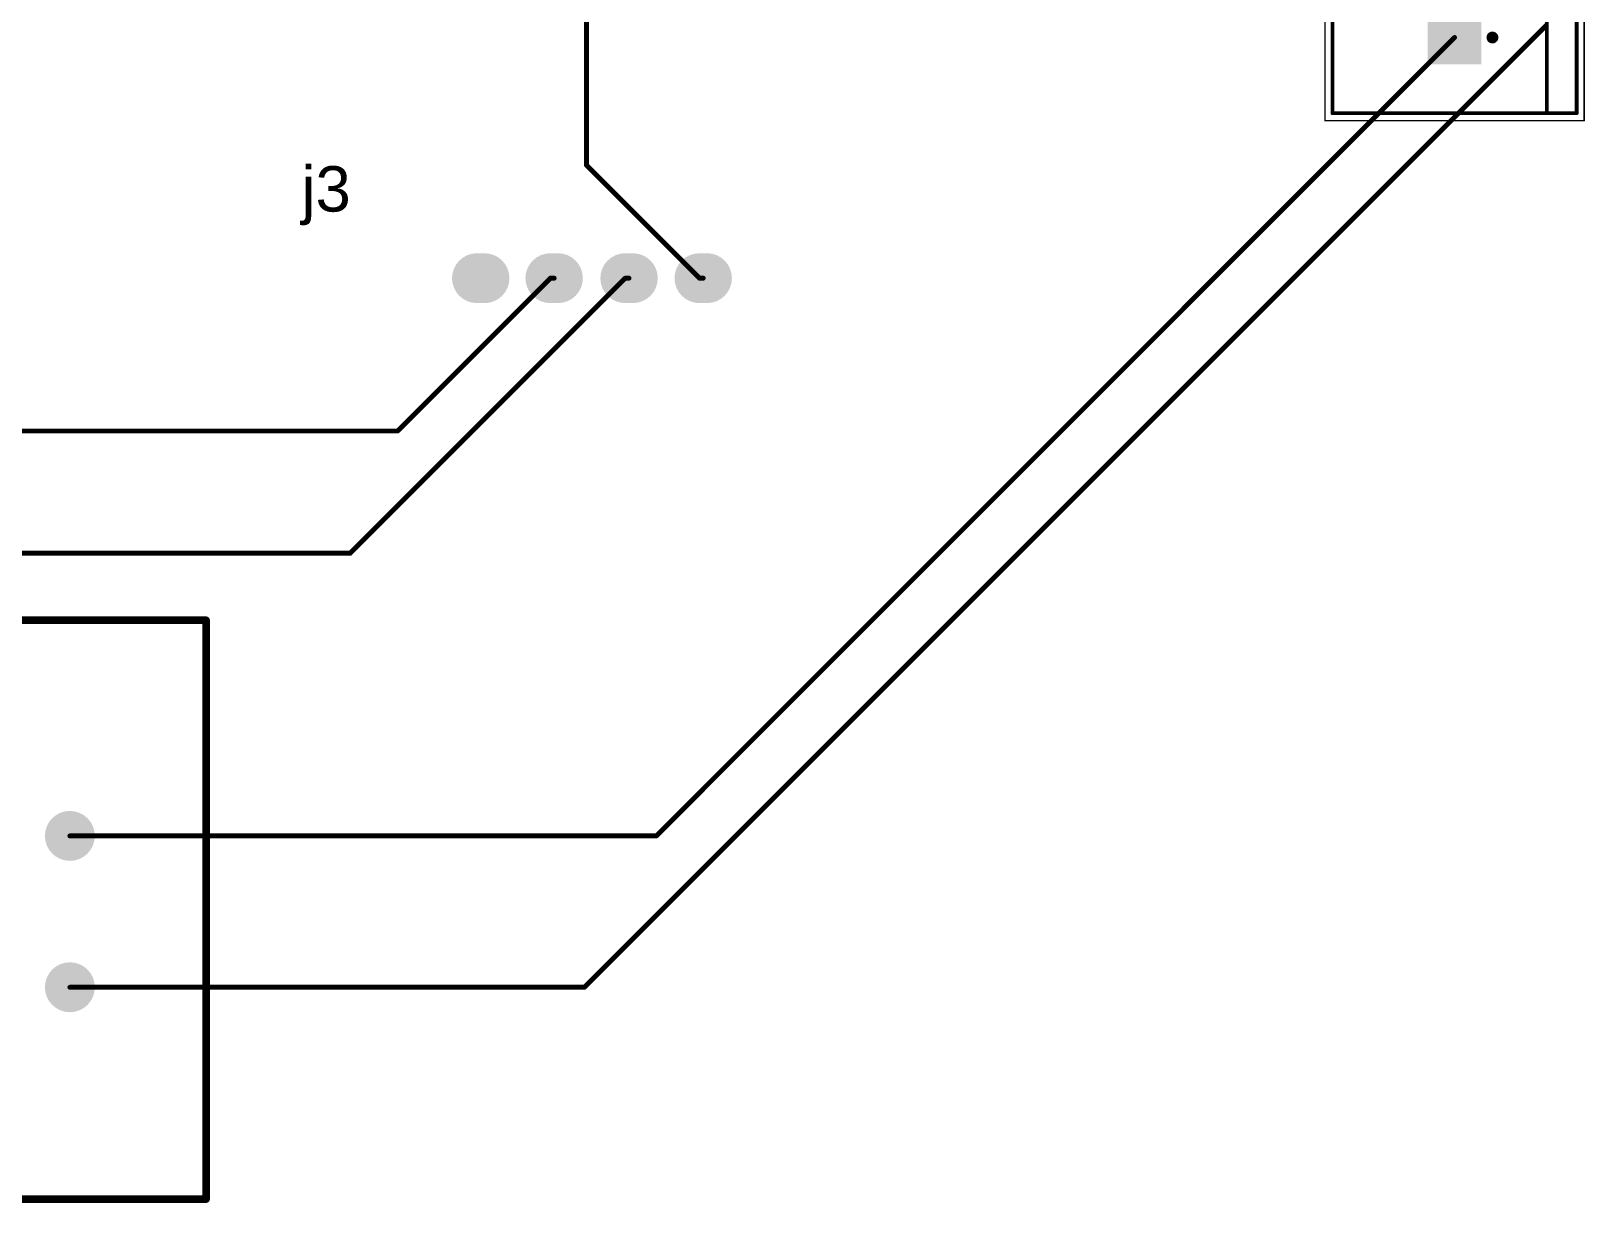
# Model space of a CAD drawing. Header units: inches. Extents: x -0.1 to 5.62, y -0.6 to 4.67.
# Drawn here: x 3.564 to 5.617, y -0.595 to 0.954 of the extents above; entities that cross this region are included whole.
import ezdxf

# ---------------------------------------------------------------- set-up
doc = ezdxf.new("R2010")
doc.units = ezdxf.units.IN
doc.header["$MEASUREMENT"] = 0
for name, color, linetype in [('Bottom Layer', 5, 'Continuous'), ('Bottom Solder', 6, 'Continuous'), ('Mechanical 13', 56, 'Continuous'), ('Mechanical 15', 56, 'Continuous'), ('Multi-Layer', 9, 'Continuous'), ('Pad Holes', 156, 'Continuous'), ('Top Layer', 1, 'Continuous'), ('Top Overlay', 2, 'Continuous'), ('Top Solder', 216, 'Continuous')]:
    doc.layers.add(name, color=color, linetype=linetype)
doc.styles.add('Arial', font='', dxfattribs={"height": 0.2})
doc.styles.get('Arial').set_extended_font_data('Arial')

# ---------------------------------------------------------------- blocks, each defined once
blk = doc.blocks.new('PCBC_________1_1')
at = {"layer": 'Bottom Layer'}
h = blk.add_hatch(color=5, dxfattribs=at)
edge = h.paths.add_edge_path()
edge.add_arc((-0.007, -0.002), 0.03, 90, 270)
edge.add_line((-0.007, -0.032), (0.003, -0.032))
edge.add_arc((0.003, -0.002), 0.03, 270, 450)
edge.add_line((0.003, 0.028), (-0.007, 0.028))
h = blk.add_hatch(color=5, dxfattribs=at)
edge = h.paths.add_edge_path()
edge.add_arc((0.091, -0.002), 0.03, 90, 270)
edge.add_line((0.091, -0.032), (0.101, -0.032))
edge.add_arc((0.101, -0.002), 0.03, 270, 450)
edge.add_line((0.101, 0.028), (0.091, 0.028))
h = blk.add_hatch(color=5, dxfattribs=at)
edge = h.paths.add_edge_path()
edge.add_arc((0.19, -0.002), 0.03, 90, 270)
edge.add_line((0.19, -0.032), (0.2, -0.032))
edge.add_arc((0.2, -0.002), 0.03, 270, 450)
edge.add_line((0.2, 0.028), (0.19, 0.028))
h = blk.add_hatch(color=5, dxfattribs=at)
edge = h.paths.add_edge_path()
edge.add_arc((0.287, -0.002), 0.03, 90, 270)
edge.add_line((0.287, -0.032), (0.297, -0.032))
edge.add_arc((0.297, -0.002), 0.03, 270, 450)
edge.add_line((0.297, 0.028), (0.287, 0.028))
at = {"layer": 'Bottom Solder'}
h = blk.add_hatch(color=6, dxfattribs=at)
edge = h.paths.add_edge_path()
edge.add_arc((-0.007, -0.002), 0.03295, 90, 270)
edge.add_line((-0.007, -0.03495), (0.003, -0.03495))
edge.add_arc((0.003, -0.002), 0.03295, 270, 450)
edge.add_line((0.003, 0.03095), (-0.007, 0.03095))
h = blk.add_hatch(color=6, dxfattribs=at)
edge = h.paths.add_edge_path()
edge.add_arc((0.091, -0.002), 0.03295, 90, 270)
edge.add_line((0.091, -0.03495), (0.101, -0.03495))
edge.add_arc((0.101, -0.002), 0.03295, 270, 450)
edge.add_line((0.101, 0.03095), (0.091, 0.03095))
h = blk.add_hatch(color=6, dxfattribs=at)
edge = h.paths.add_edge_path()
edge.add_arc((0.19, -0.002), 0.03295, 90, 270)
edge.add_line((0.19, -0.03495), (0.2, -0.03495))
edge.add_arc((0.2, -0.002), 0.03295, 270, 450)
edge.add_line((0.2, 0.03095), (0.19, 0.03095))
h = blk.add_hatch(color=6, dxfattribs=at)
edge = h.paths.add_edge_path()
edge.add_arc((0.287, -0.002), 0.03295, 90, 270)
edge.add_line((0.287, -0.03495), (0.297, -0.03495))
edge.add_arc((0.297, -0.002), 0.03295, 270, 450)
edge.add_line((0.297, 0.03095), (0.287, 0.03095))
at = {"layer": 'Multi-Layer'}
h = blk.add_hatch(color=9, dxfattribs=at)
edge = h.paths.add_edge_path()
edge.add_arc((-0.007, -0.002), 0.03, 90, 270)
edge.add_line((-0.007, -0.032), (0.003, -0.032))
edge.add_arc((0.003, -0.002), 0.03, 270, 450)
edge.add_line((0.003, 0.028), (-0.007, 0.028))
h = blk.add_hatch(color=9, dxfattribs=at)
edge = h.paths.add_edge_path()
edge.add_arc((0.091, -0.002), 0.03, 90, 270)
edge.add_line((0.091, -0.032), (0.101, -0.032))
edge.add_arc((0.101, -0.002), 0.03, 270, 450)
edge.add_line((0.101, 0.028), (0.091, 0.028))
h = blk.add_hatch(color=9, dxfattribs=at)
edge = h.paths.add_edge_path()
edge.add_arc((0.19, -0.002), 0.03, 90, 270)
edge.add_line((0.19, -0.032), (0.2, -0.032))
edge.add_arc((0.2, -0.002), 0.03, 270, 450)
edge.add_line((0.2, 0.028), (0.19, 0.028))
h = blk.add_hatch(color=9, dxfattribs=at)
edge = h.paths.add_edge_path()
edge.add_arc((0.287, -0.002), 0.03, 90, 270)
edge.add_line((0.287, -0.032), (0.297, -0.032))
edge.add_arc((0.297, -0.002), 0.03, 270, 450)
edge.add_line((0.297, 0.028), (0.287, 0.028))
at = {"layer": 'Pad Holes'}
for points in [[(-0.022, 0.01575), (0.018, 0.01575), (0.018, -0.01975), (-0.022, -0.01975)], [(0.076, 0.01575), (0.116, 0.01575), (0.116, -0.01975), (0.076, -0.01975)], [(0.175, 0.01575), (0.215, 0.01575), (0.215, -0.01975), (0.175, -0.01975)], [(0.272, 0.01575), (0.312, 0.01575), (0.312, -0.01975), (0.272, -0.01975)]]:
    blk.add_hatch(color=7, dxfattribs=at).paths.add_polyline_path(points)
at = {"layer": 'Top Layer'}
h = blk.add_hatch(color=1, dxfattribs=at)
edge = h.paths.add_edge_path()
edge.add_arc((-0.007, -0.002), 0.03, 90, 270)
edge.add_line((-0.007, -0.032), (0.003, -0.032))
edge.add_arc((0.003, -0.002), 0.03, 270, 450)
edge.add_line((0.003, 0.028), (-0.007, 0.028))
h = blk.add_hatch(color=1, dxfattribs=at)
edge = h.paths.add_edge_path()
edge.add_arc((0.091, -0.002), 0.03, 90, 270)
edge.add_line((0.091, -0.032), (0.101, -0.032))
edge.add_arc((0.101, -0.002), 0.03, 270, 450)
edge.add_line((0.101, 0.028), (0.091, 0.028))
h = blk.add_hatch(color=1, dxfattribs=at)
edge = h.paths.add_edge_path()
edge.add_arc((0.19, -0.002), 0.03, 90, 270)
edge.add_line((0.19, -0.032), (0.2, -0.032))
edge.add_arc((0.2, -0.002), 0.03, 270, 450)
edge.add_line((0.2, 0.028), (0.19, 0.028))
h = blk.add_hatch(color=1, dxfattribs=at)
edge = h.paths.add_edge_path()
edge.add_arc((0.287, -0.002), 0.03, 90, 270)
edge.add_line((0.287, -0.032), (0.297, -0.032))
edge.add_arc((0.297, -0.002), 0.03, 270, 450)
edge.add_line((0.297, 0.028), (0.287, 0.028))
at = {"layer": 'Top Solder'}
h = blk.add_hatch(color=216, dxfattribs=at)
edge = h.paths.add_edge_path()
edge.add_arc((-0.007, -0.002), 0.03295, 90, 270)
edge.add_line((-0.007, -0.03495), (0.003, -0.03495))
edge.add_arc((0.003, -0.002), 0.03295, 270, 450)
edge.add_line((0.003, 0.03095), (-0.007, 0.03095))
h = blk.add_hatch(color=216, dxfattribs=at)
edge = h.paths.add_edge_path()
edge.add_arc((0.091, -0.002), 0.03295, 90, 270)
edge.add_line((0.091, -0.03495), (0.101, -0.03495))
edge.add_arc((0.101, -0.002), 0.03295, 270, 450)
edge.add_line((0.101, 0.03095), (0.091, 0.03095))
h = blk.add_hatch(color=216, dxfattribs=at)
edge = h.paths.add_edge_path()
edge.add_arc((0.19, -0.002), 0.03295, 90, 270)
edge.add_line((0.19, -0.03495), (0.2, -0.03495))
edge.add_arc((0.2, -0.002), 0.03295, 270, 450)
edge.add_line((0.2, 0.03095), (0.19, 0.03095))
h = blk.add_hatch(color=216, dxfattribs=at)
edge = h.paths.add_edge_path()
edge.add_arc((0.287, -0.002), 0.03295, 90, 270)
edge.add_line((0.287, -0.03495), (0.297, -0.03495))
edge.add_arc((0.297, -0.002), 0.03295, 270, 450)
edge.add_line((0.297, 0.03095), (0.287, 0.03095))
blk = doc.blocks.new('ZMBPT101_6')
at = {"layer": 'Bottom Layer'}
h = blk.add_hatch(color=5, dxfattribs=at)
edge = h.paths.add_edge_path()
edge.add_arc((0, 0), 0.03, 0, 360)
h = blk.add_hatch(color=5, dxfattribs=at)
edge = h.paths.add_edge_path()
edge.add_arc((0.2, 0), 0.03, 0, 360)
h = blk.add_hatch(color=5, dxfattribs=at)
edge = h.paths.add_edge_path()
edge.add_arc((-0.01, -1.715), 0.03, 0, 360)
h = blk.add_hatch(color=5, dxfattribs=at)
edge = h.paths.add_edge_path()
edge.add_arc((0.09, -1.715), 0.03, 0, 360)
h = blk.add_hatch(color=5, dxfattribs=at)
edge = h.paths.add_edge_path()
edge.add_arc((0.195, -1.715), 0.03, 0, 360)
h = blk.add_hatch(color=5, dxfattribs=at)
edge = h.paths.add_edge_path()
edge.add_arc((0.295, -1.715), 0.03, 0, 360)
at = {"layer": 'Bottom Solder'}
h = blk.add_hatch(color=6, dxfattribs=at)
edge = h.paths.add_edge_path()
edge.add_arc((0, 0), 0.033, 0, 360)
h = blk.add_hatch(color=6, dxfattribs=at)
edge = h.paths.add_edge_path()
edge.add_arc((0.2, 0), 0.033, 0, 360)
h = blk.add_hatch(color=6, dxfattribs=at)
edge = h.paths.add_edge_path()
edge.add_arc((-0.01, -1.715), 0.033, 0, 360)
h = blk.add_hatch(color=6, dxfattribs=at)
edge = h.paths.add_edge_path()
edge.add_arc((0.09, -1.715), 0.033, 0, 360)
h = blk.add_hatch(color=6, dxfattribs=at)
edge = h.paths.add_edge_path()
edge.add_arc((0.195, -1.715), 0.033, 0, 360)
h = blk.add_hatch(color=6, dxfattribs=at)
edge = h.paths.add_edge_path()
edge.add_arc((0.295, -1.715), 0.033, 0, 360)
at = {"layer": 'Multi-Layer'}
h = blk.add_hatch(color=9, dxfattribs=at)
edge = h.paths.add_edge_path()
edge.add_arc((0, 0), 0.03, 0, 360)
h = blk.add_hatch(color=9, dxfattribs=at)
edge = h.paths.add_edge_path()
edge.add_arc((0.2, 0), 0.03, 0, 360)
h = blk.add_hatch(color=9, dxfattribs=at)
edge = h.paths.add_edge_path()
edge.add_arc((-0.01, -1.715), 0.03, 0, 360)
h = blk.add_hatch(color=9, dxfattribs=at)
edge = h.paths.add_edge_path()
edge.add_arc((0.09, -1.715), 0.03, 0, 360)
h = blk.add_hatch(color=9, dxfattribs=at)
edge = h.paths.add_edge_path()
edge.add_arc((0.195, -1.715), 0.03, 0, 360)
h = blk.add_hatch(color=9, dxfattribs=at)
edge = h.paths.add_edge_path()
edge.add_arc((0.295, -1.715), 0.03, 0, 360)
at = {"layer": 'Pad Holes'}
h = blk.add_hatch(color=7, dxfattribs=at)
edge = h.paths.add_edge_path()
edge.add_arc((0, 0), 0.015, 0, 360)
h = blk.add_hatch(color=7, dxfattribs=at)
edge = h.paths.add_edge_path()
edge.add_arc((0.2, 0), 0.015, 0, 360)
h = blk.add_hatch(color=7, dxfattribs=at)
edge = h.paths.add_edge_path()
edge.add_arc((-0.01, -1.715), 0.015, 0, 360)
h = blk.add_hatch(color=7, dxfattribs=at)
edge = h.paths.add_edge_path()
edge.add_arc((0.09, -1.715), 0.015, 0, 360)
h = blk.add_hatch(color=7, dxfattribs=at)
edge = h.paths.add_edge_path()
edge.add_arc((0.195, -1.715), 0.015, 0, 360)
h = blk.add_hatch(color=7, dxfattribs=at)
edge = h.paths.add_edge_path()
edge.add_arc((0.295, -1.715), 0.015, 0, 360)
at = {"layer": 'Top Layer'}
h = blk.add_hatch(color=1, dxfattribs=at)
edge = h.paths.add_edge_path()
edge.add_arc((0, 0), 0.03, 0, 360)
h = blk.add_hatch(color=1, dxfattribs=at)
edge = h.paths.add_edge_path()
edge.add_arc((0.2, 0), 0.03, 0, 360)
h = blk.add_hatch(color=1, dxfattribs=at)
edge = h.paths.add_edge_path()
edge.add_arc((-0.01, -1.715), 0.03, 0, 360)
h = blk.add_hatch(color=1, dxfattribs=at)
edge = h.paths.add_edge_path()
edge.add_arc((0.09, -1.715), 0.03, 0, 360)
h = blk.add_hatch(color=1, dxfattribs=at)
edge = h.paths.add_edge_path()
edge.add_arc((0.195, -1.715), 0.03, 0, 360)
h = blk.add_hatch(color=1, dxfattribs=at)
edge = h.paths.add_edge_path()
edge.add_arc((0.295, -1.715), 0.03, 0, 360)
at = {"layer": 'Top Solder'}
h = blk.add_hatch(color=216, dxfattribs=at)
edge = h.paths.add_edge_path()
edge.add_arc((0, 0), 0.033, 0, 360)
h = blk.add_hatch(color=216, dxfattribs=at)
edge = h.paths.add_edge_path()
edge.add_arc((0.2, 0), 0.033, 0, 360)
h = blk.add_hatch(color=216, dxfattribs=at)
edge = h.paths.add_edge_path()
edge.add_arc((-0.01, -1.715), 0.033, 0, 360)
h = blk.add_hatch(color=216, dxfattribs=at)
edge = h.paths.add_edge_path()
edge.add_arc((0.09, -1.715), 0.033, 0, 360)
h = blk.add_hatch(color=216, dxfattribs=at)
edge = h.paths.add_edge_path()
edge.add_arc((0.195, -1.715), 0.033, 0, 360)
h = blk.add_hatch(color=216, dxfattribs=at)
edge = h.paths.add_edge_path()
edge.add_arc((0.295, -1.715), 0.033, 0, 360)
at = {"layer": 'Top Overlay', "const_width": 0.01}
for points in [[(0.48, 0.18), (-0.285, 0.18)], [(-0.285, -1.78), (-0.285, 0.18)], [(0.48, -1.78), (0.48, 0.18)], [(0.48, -1.78), (-0.285, -1.78)]]:
    blk.add_lwpolyline(points, dxfattribs=at)
at = {"layer": 'Top Overlay', "const_width": 0.005}
for points in [[(-0.2875, 0.18, 1), (-0.2825, 0.18, 1)], [(-0.2875, 0.18, 1), (-0.2825, 0.18, 1)], [(0.4775, 0.18, 1), (0.4825, 0.18, 1)], [(0.4775, 0.18, 1), (0.4825, 0.18, 1)], [(-0.2875, -1.78, 1), (-0.2825, -1.78, 1)], [(-0.2875, -1.78, 1), (-0.2825, -1.78, 1)], [(0.4775, -1.78, 1), (0.4825, -1.78, 1)], [(0.4775, -1.78, 1), (0.4825, -1.78, 1)]]:
    blk.add_lwpolyline(points, format="xyb", close=True, dxfattribs=at)
blk = doc.blocks.new('TE_282837_2_7')
at = {"layer": 'Bottom Layer'}
blk.add_hatch(color=5, dxfattribs=at).paths.add_polyline_path([(-0.1325, 0.0325), (-0.0675, 0.0325), (-0.0675, -0.0325), (-0.1325, -0.0325)])
h = blk.add_hatch(color=5, dxfattribs=at)
edge = h.paths.add_edge_path()
edge.add_arc((0.1, 0), 0.0325, 0, 360)
at = {"layer": 'Bottom Solder'}
blk.add_hatch(color=6, dxfattribs=at).paths.add_polyline_path([(-0.1354, 0.0354), (-0.0646, 0.0354), (-0.0646, -0.0354), (-0.1354, -0.0354)])
h = blk.add_hatch(color=6, dxfattribs=at)
edge = h.paths.add_edge_path()
edge.add_arc((0.1, 0), 0.0354, 0, 360)
at = {"layer": 'Multi-Layer'}
h = blk.add_hatch(color=9, dxfattribs=at)
edge = h.paths.add_edge_path()
edge.add_arc((0.1, 0), 0.0325, 0, 360)
at = {"layer": 'Pad Holes'}
h = blk.add_hatch(color=7, dxfattribs=at)
edge = h.paths.add_edge_path()
edge.add_arc((-0.1, 0), 0.0217, 0, 360)
h = blk.add_hatch(color=7, dxfattribs=at)
edge = h.paths.add_edge_path()
edge.add_arc((0.1, 0), 0.0217, 0, 360)
at = {"layer": 'Top Layer'}
blk.add_hatch(color=1, dxfattribs=at).paths.add_polyline_path([(-0.1325, 0.0325), (-0.0675, 0.0325), (-0.0675, -0.0325), (-0.1325, -0.0325)])
h = blk.add_hatch(color=1, dxfattribs=at)
edge = h.paths.add_edge_path()
edge.add_arc((0.1, 0), 0.0325, 0, 360)
at = {"layer": 'Top Solder'}
blk.add_hatch(color=216, dxfattribs=at).paths.add_polyline_path([(-0.1354, 0.0354), (-0.0646, 0.0354), (-0.0646, -0.0354), (-0.1354, -0.0354)])
h = blk.add_hatch(color=216, dxfattribs=at)
edge = h.paths.add_edge_path()
edge.add_arc((0.1, 0), 0.0354, 0, 360)
at = {"layer": 'Mechanical 13', "const_width": 0.005}
for points in [[(-0.2, 0.1614), (0.2, 0.1614)], [(-0.2, 0.1614), (-0.2, -0.1614)], [(0.2, 0.1614), (0.2, -0.1614)], [(-0.2, -0.1614), (0.2, -0.1614)]]:
    blk.add_lwpolyline(points, dxfattribs=at)
at = {"layer": 'Mechanical 13'}
for points, const_width in [([(-0.2013, 0.1614, 1), (-0.1988, 0.1614, 1)], 0.0025), ([(-0.2013, 0.1614, 1), (-0.1988, 0.1614, 1)], 0.0025), ([(0.1988, 0.1614, 1), (0.2013, 0.1614, 1)], 0.0025), ([(0.1988, 0.1614, 1), (0.2013, 0.1614, 1)], 0.0025), ([(-0.0961, -0.05, 1), (-0.1039, -0.05, 1)], 0.00787), ([(-0.1059, -0.05, 1), (-0.102, -0.05, 1)], 0.00394), ([(-0.098, -0.05, 1), (-0.0941, -0.05, 1)], 0.00394), ([(-0.2013, -0.1614, 1), (-0.1988, -0.1614, 1)], 0.0025), ([(-0.2013, -0.1614, 1), (-0.1988, -0.1614, 1)], 0.0025), ([(0.1988, -0.1614, 1), (0.2013, -0.1614, 1)], 0.0025), ([(0.1988, -0.1614, 1), (0.2013, -0.1614, 1)], 0.0025)]:
    blk.add_lwpolyline(points, format="xyb", close=True, dxfattribs=dict(at, const_width=const_width))
at = {"layer": 'Mechanical 15', "const_width": 0.00197}
for points in [[(-0.2098, 0.1713), (0.2098, 0.1713)], [(-0.2098, 0.1713), (-0.2098, -0.1713)], [(0.2098, 0.1713), (0.2098, -0.1713)], [(-0.2098, -0.1713), (0.2098, -0.1713)]]:
    blk.add_lwpolyline(points, dxfattribs=at)
at = {"layer": 'Mechanical 15', "const_width": 0.000984}
for points in [[(-0.2103, 0.1713, 1), (-0.2094, 0.1713, 1)], [(-0.2103, 0.1713, 1), (-0.2094, 0.1713, 1)], [(0.2094, 0.1713, 1), (0.2103, 0.1713, 1)], [(0.2094, 0.1713, 1), (0.2103, 0.1713, 1)], [(-0.2103, -0.1713, 1), (-0.2094, -0.1713, 1)], [(-0.2103, -0.1713, 1), (-0.2094, -0.1713, 1)], [(0.2094, -0.1713, 1), (0.2103, -0.1713, 1)], [(0.2094, -0.1713, 1), (0.2103, -0.1713, 1)]]:
    blk.add_lwpolyline(points, format="xyb", close=True, dxfattribs=at)
at = {"layer": 'Top Overlay', "const_width": 0.005}
for points in [[(-0.2, 0.1614), (0.2, 0.1614)], [(-0.2, 0.1614), (-0.2, -0.122)], [(0.2, 0.1614), (0.2, -0.122)], [(-0.2, -0.122), (-0.2, -0.1614)], [(-0.2, -0.122), (0.2, -0.122)], [(0.2, -0.122), (0.2, -0.1614)], [(-0.2, -0.1614), (0.2, -0.1614)]]:
    blk.add_lwpolyline(points, dxfattribs=at)
at = {"layer": 'Top Overlay', "const_width": 0.0025}
for points in [[(-0.2013, 0.1614, 1), (-0.1988, 0.1614, 1)], [(-0.2013, 0.1614, 1), (-0.1988, 0.1614, 1)], [(0.1988, 0.1614, 1), (0.2013, 0.1614, 1)], [(0.1988, 0.1614, 1), (0.2013, 0.1614, 1)], [(-0.2013, -0.122, 1), (-0.1988, -0.122, 1)], [(-0.2013, -0.122, 1), (-0.1988, -0.122, 1)], [(-0.2013, -0.122, 1), (-0.1988, -0.122, 1)], [(0.1988, -0.122, 1), (0.2013, -0.122, 1)], [(0.1988, -0.122, 1), (0.2013, -0.122, 1)], [(0.1988, -0.122, 1), (0.2013, -0.122, 1)], [(-0.2013, -0.1614, 1), (-0.1988, -0.1614, 1)], [(-0.2013, -0.1614, 1), (-0.1988, -0.1614, 1)], [(0.1988, -0.1614, 1), (0.2013, -0.1614, 1)], [(0.1988, -0.1614, 1), (0.2013, -0.1614, 1)]]:
    blk.add_lwpolyline(points, format="xyb", close=True, dxfattribs=at)

msp = doc.modelspace()

# ---------------------------------------------------------------- linework, layer by layer
at = {"layer": 'Bottom Layer', "const_width": 0.0065}
for points in [[(4.295, -0.31), (5.567, 0.962)], [(4.39, -0.11), (5.445, 0.945)], [(3.615, -0.11), (4.39, -0.11)], [(3.615, -0.31), (4.295, -0.31)]]:
    msp.add_lwpolyline(points, dxfattribs=at)
at = {"layer": 'Bottom Layer', "const_width": 0.00325}
for points in [[(5.4434, 0.945, 1), (5.4466, 0.945, 1)], [(3.6134, -0.11, 1), (3.6166, -0.11, 1)], [(4.3884, -0.11, 1), (4.3916, -0.11, 1)], [(4.3884, -0.11, 1), (4.3916, -0.11, 1)], [(3.6134, -0.31, 1), (3.6166, -0.31, 1)], [(4.2934, -0.31, 1), (4.2966, -0.31, 1)], [(4.2934, -0.31, 1), (4.2966, -0.31, 1)]]:
    msp.add_lwpolyline(points, format="xyb", close=True, dxfattribs=at)
at = {"layer": 'Top Layer', "const_width": 0.0065}
for points in [[(4.2978, 0.7762), (4.2978, 1.0622)], [(4.2978, 0.7762), (4.447, 0.627)], [(3.9855, 0.2635), (4.349, 0.627)], [(4.048, 0.425), (4.25, 0.627)], [(4.25, 0.627), (4.255, 0.627)], [(4.349, 0.627), (4.354, 0.627)], [(4.447, 0.627), (4.452, 0.627)], [(0.475, 0.425), (4.048, 0.425)], [(2.2635, 0.2635), (3.9855, 0.2635)]]:
    msp.add_lwpolyline(points, dxfattribs=at)
at = {"layer": 'Top Layer', "const_width": 0.00325}
for points in [[(4.2962, 0.7762, 1), (4.2995, 0.7762, 1)], [(4.2962, 0.7762, 1), (4.2995, 0.7762, 1)], [(4.2484, 0.627, 1), (4.2516, 0.627, 1)], [(4.2484, 0.627, 1), (4.2516, 0.627, 1)], [(4.2534, 0.627, 1), (4.2566, 0.627, 1)], [(4.3474, 0.627, 1), (4.3506, 0.627, 1)], [(4.3474, 0.627, 1), (4.3506, 0.627, 1)], [(4.3524, 0.627, 1), (4.3556, 0.627, 1)], [(4.4454, 0.627, 1), (4.4486, 0.627, 1)], [(4.4454, 0.627, 1), (4.4486, 0.627, 1)], [(4.4504, 0.627, 1), (4.4536, 0.627, 1)], [(4.0464, 0.425, 1), (4.0496, 0.425, 1)], [(4.0464, 0.425, 1), (4.0496, 0.425, 1)], [(3.9839, 0.2635, 1), (3.9871, 0.2635, 1)], [(3.9839, 0.2635, 1), (3.9871, 0.2635, 1)]]:
    msp.add_lwpolyline(points, format="xyb", close=True, dxfattribs=at)

# ---------------------------------------------------------------- block references
for name, p, rotation in [('TE_282837_2_7', (5.445, 1.045), 90), ('PCBC_________1_1', (4.45, 0.625), 180), ('ZMBPT101_6', (3.615, -0.11), 270)]:
    msp.add_blockref(name, p, dxfattribs=dict(rotation=rotation))

# ---------------------------------------------------------------- texts
at = {"layer": 'Top Overlay', "style": 'Arial'}
msp.add_text('j3', height=0.06, dxfattribs=at).set_placement((3.921, 0.715))

doc.saveas('drawing.dxf')
